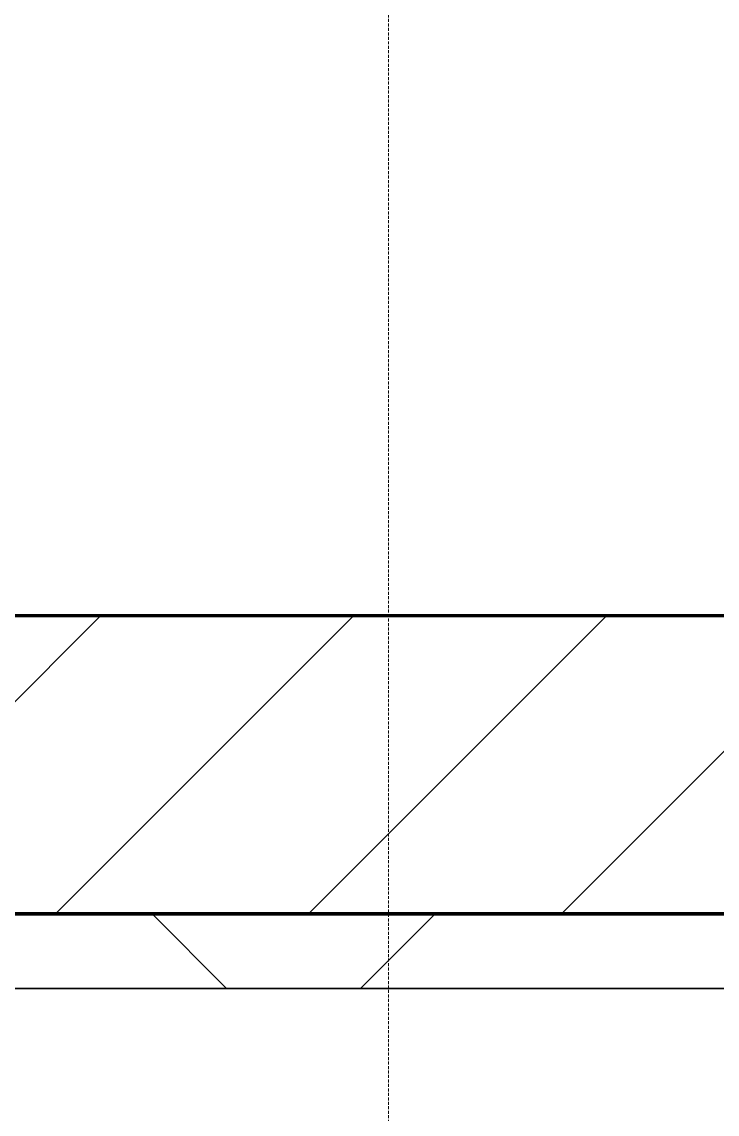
# Model space of a CAD drawing. Header units: millimetres. Extents: x -794326 to -715748, y -17796 to 22353.
# Drawn here: x -787828 to -787362, y 7810 to 8542 of the extents above; entities that cross this region are included whole.
import ezdxf

# ---------------------------------------------------------------- set-up
doc = ezdxf.new("R2010")
doc.units = ezdxf.units.MM
doc.linetypes.add('DPA_Hidden 50', pattern=[3, 2, -1])
for name, color, linetype, lineweight in [('A-DETL', 1, 'Continuous', 70), ('A-GLAZ-CURT', 2, 'Continuous', 9), ('A-WALL', 5, 'Continuous', 35), ('A-WALL-FNSH', 2, 'Continuous', 35), ('A-WALL-PATT', 1, 'Continuous', 35)]:
    doc.layers.add(name, color=color, linetype=linetype, lineweight=lineweight)

# ---------------------------------------------------------------- blocks, each defined once
blk = doc.blocks.new('PPLS-PP19_Custom Tile Pattern - Custom Tile Pattern-V75-4282-01 ENLARGED LOWER PLATFORM LEVEL - REFLECTED CEILING PLAN - SHEET 3')
at = {"layer": 'A-GLAZ-CURT'}
for p, q in [((-300, 0), (300, 0)), ((300, 0), (-300, 0)), ((195.99, 0), (213.31, 0)), ((213.31, 0), (195.99, 0)), ((230.06, 0), (300, 0)), ((-300, -50), (300, -50)), ((300, -50), (-300, -50))]:
    blk.add_line(p, q, dxfattribs=at)
for points, knots in [([(-15.19, 0), (-13.07, 0), (7.48, 0), (42.82, 0), (88.72, 0), (120.63, 0), (138.28, 0), (138.53, 0)], [-461.142613, -461.142613, -461.142613, -461.142613, -429.606584, -390.253598, -346.313304, -291.370682, -290.5735, -290.5735, -290.5735, -290.5735]), ([(136.44, 0), (121.66, 0), (86.93, 0), (51.16, 0), (31.18, 0)], [-106.750556, -106.750556, -106.750556, -106.750556, -59.610984, 0, 0, 0, 0]), ([(168.37, 0), (167.68, 0), (162.47, 0), (147.02, 0), (109.77, 0), (76.86, 0), (57.82, 0), (46.51, 0), (41.18, 0), (36.02, 0), (35.54, 0), (35.54, 0)], [-543.375029, -543.375029, -543.375029, -543.375029, -530.793311, -458.593899, -401.860199, -357.622665, -341.267687, -334.000314, -326.15566, -319.318397, -317.489778, -317.489778, -317.489778, -317.489778]), ([(79.02, 0), (87.02, 0), (103.35, 0), (116.36, 0), (128.63, 0), (128.95, 0)], [-86.974337, -86.974337, -86.974337, -86.974337, -63.759246, -39.050993, -35.895543, -35.895543, -35.895543, -35.895543]), ([(114.39, 0), (114.2, 0), (112.08, 0), (105.42, 0), (92.38, 0), (86.62, 0), (80.31, 0), (79.05, 0)], [-8148.58938, -8148.58938, -8148.58938, -8148.58938, -8105.191388, -7723.759874, -7531.75727, -7135.649961, -7045.98631, -7045.98631, -7045.98631, -7045.98631]), ([(79.13, 0), (79.89, 0), (84.97, 0), (86.01, 0), (92.51, 0), (94.33, 0)], [-3825.991554, -3825.991554, -3825.991554, -3825.991554, -3759.045785, -3336.541051, -2783.776468, -2783.776468, -2783.776468, -2783.776468]), ([(79.6, 0), (83.17, 0), (101.04, 0), (124.45, 0), (132.42, 0), (134.6, 0)], [-262.939312, -262.939312, -262.939312, -262.939312, -249.500363, -194.761443, -152.241002, -152.241002, -152.241002, -152.241002]), ([(103.09, 0), (101.08, 0), (93.42, 0), (85.62, 0), (79.89, 0)], [-375.435014, -375.435014, -375.435014, -375.435014, -369.147452, -351.970326, -351.970326, -351.970326, -351.970326]), ([(94.4, 0), (94.4, 0), (94.64, 0), (99.11, 0), (108.97, 0), (120.79, 0), (139.94, 0), (163.31, 0), (185.23, 0), (193.62, 0), (194.69, 0), (194.79, 0)], [-2348.345796, -2348.345796, -2348.345796, -2348.345796, -2310.419338, -2233.599744, -2052.234781, -1843.028543, -1530.39897, -1095.004608, -529.74427, -295.064701, -265.121568, -265.121568, -265.121568, -265.121568]), ([(129.02, 0), (129.02, 0), (124.41, 0), (122.35, 0), (114.96, 0), (108.04, 0), (103.09, 0)], [-35.386604, -35.386604, -35.386604, -35.386604, -31.430235, -22.807238, -15.488593, 0, 0, 0, 0]), ([(157.9, 0), (156.77, 0), (151.67, 0), (143.29, 0), (134.04, 0), (126.24, 0), (118.6, 0), (114.23, 0), (111.98, 0), (105.66, 0), (105.23, 0), (105.23, 0)], [-10292.955006, -10292.955006, -10292.955006, -10292.955006, -10098.273015, -9847.788484, -9677.714971, -9567.007022, -9453.21225, -9220.200448, -9012.77275, -8966.157302, -8929.495943, -8929.495943, -8929.495943, -8929.495943]), ([(105.26, 0), (105.52, 0), (111.01, 0), (112.65, 0), (113.59, 0)], [-8920.561005, -8920.561005, -8920.561005, -8920.561005, -8814.835624, -8577.462505, -8577.462505, -8577.462505, -8577.462505]), ([(128.58, 0), (128.8, 0), (130.16, 0), (139.26, 0), (152.67, 0), (161.24, 0), (162.19, 0), (162.75, 0)], [-633.326174, -633.326174, -633.326174, -633.326174, -627.736123, -618.981161, -602.094757, -592.980799, -581.414464, -581.414464, -581.414464, -581.414464]), ([(137.1, 0), (136, 0), (133.64, 0), (129.87, 0), (129.11, 0)], [-670.405967, -670.405967, -670.405967, -670.405967, -651.020627, -640.742133, -640.742133, -640.742133, -640.742133]), ([(193.8, 0), (193.33, 0), (190.11, 0), (183.13, 0), (171, 0), (161.95, 0), (161.28, 0), (158.35, 0), (157.85, 0), (157.77, 0)], [-11665.349007, -11665.349007, -11665.349007, -11665.349007, -11565.880756, -11105.624034, -10839.086983, -10768.332124, -10666.779182, -10580.760289, -10550.278881, -10550.278881, -10550.278881, -10550.278881]), ([(300, 0), (286.53, 0), (254.22, 0), (207.11, 0), (177.41, 0), (159.34, 0), (158.33, 0), (158.3, 0)], [-285.253232, -285.253232, -285.253232, -285.253232, -244.693688, -187.987675, -143.776725, -129.632772, -123.352749, -123.352749, -123.352749, -123.352749]), ([(159.07, 0), (159.13, 0), (160.84, 0), (165.21, 0), (174.15, 0), (185.98, 0), (203.43, 0), (211.02, 0), (213.75, 0)], [-115.643202, -115.643202, -115.643202, -115.643202, -114.681583, -87.660824, -65.295536, -41.623857, -24.459831, -15.419094, -15.419094, -15.419094, -15.419094]), ([(162.75, 0), (165.4, 0), (170.91, 0), (172.61, 0), (172.61, 0)], [-111.264224, -111.264224, -111.264224, -111.264224, -56.742688, -19.085662, -19.085662, -19.085662, -19.085662]), ([(214.8, 0), (211.5, 0), (197.85, 0), (182.99, 0), (174.27, 0), (169.67, 0), (168.99, 0)], [-8895.448997, -8895.448997, -8895.448997, -8895.448997, -8717.832359, -8253.978395, -8152.463617, -8069.855175, -8069.855175, -8069.855175, -8069.855175]), ([(214.88, 0), (214.25, 0), (210.41, 0), (203.98, 0), (187.54, 0), (175.3, 0), (169.49, 0)], [-202.938681, -202.938681, -202.938681, -202.938681, -198.527383, -184.406837, -162.427601, -142.916156, -142.916156, -142.916156, -142.916156]), ([(171.51, 0), (176.48, 0), (193.23, 0), (201.73, 0), (208.76, 0), (211.56, 0), (214.22, 0)], [-7971.819559, -7971.819559, -7971.819559, -7971.819559, -7784.112253, -7606.717214, -7289.299508, -7047.630878, -7047.630878, -7047.630878, -7047.630878]), ([(172.07, 0), (177.66, 0), (187.87, 0), (201.08, 0), (207.41, 0), (213.71, 0), (214.95, 0)], [-255.364076, -255.364076, -255.364076, -255.364076, -237.955587, -223.92608, -215.862851, -209.055983, -209.055983, -209.055983, -209.055983]), ([(214.66, 0), (219.94, 0), (242.11, 0), (266.73, 0), (281.71, 0), (291.71, 0), (296.52, 0), (297.86, 0), (298.09, 0)], [-7034.532284, -7034.532284, -7034.532284, -7034.532284, -6582.165592, -6068.460911, -5766.029927, -5566.724884, -5280.360606, -5199.253518, -5199.253518, -5199.253518, -5199.253518]), ([(247.1, 0), (246.76, 0), (245.04, 0), (238.34, 0), (226.56, 0), (222.59, 0), (217.4, 0), (215.38, 0)], [-9649.085549, -9649.085549, -9649.085549, -9649.085549, -9581.591397, -9406.094246, -9221.510254, -9016.44624, -8905.918314, -8905.918314, -8905.918314, -8905.918314]), ([(300, 0), (288.22, 0), (262, 0), (230.43, 0), (219.94, 0), (219.02, 0)], [-12528.858583, -12528.858583, -12528.858583, -12528.858583, -11905.454923, -11162.864862, -10856.732305, -10856.732305, -10856.732305, -10856.732305]), ([(219.9, 0), (220.86, 0), (227.84, 0), (242.06, 0), (246.54, 0), (246.96, 0)], [-10670.940496, -10670.940496, -10670.940496, -10670.940496, -10511.382485, -9925.173265, -9834.877357, -9834.877357, -9834.877357, -9834.877357]), ([(284.76, 0), (284.76, 0), (285.09, 0), (287.47, 0), (293.59, 0), (297.76, 0), (300, 0)], [-4110.630118, -4110.630118, -4110.630118, -4110.630118, -4053.389046, -3959.664717, -3862.421465, -3746.95702, -3746.95702, -3746.95702, -3746.95702]), ([(297.38, 0), (295.84, 0), (291.62, 0), (285.38, 0), (284.87, 0)], [-4803.172655, -4803.172655, -4803.172655, -4803.172655, -4358.271401, -4143.037883, -4143.037883, -4143.037883, -4143.037883])]:
    blk.add_open_spline(points, degree=3, knots=knots, dxfattribs=at)
for points in [[(80.35, 0), (79.57, 0), (78.27, 0), (76.63, 0)], [(79.34, 0), (81.22, 0), (82.78, 0), (83.66, 0)], [(84.06, 0), (83.48, 0), (82.41, 0), (81.72, 0)], [(168.74, 0), (168.74, 0), (169.81, 0), (171.51, 0)], [(195.11, 0), (194.91, 0), (194.44, 0), (193.8, 0)], [(214.72, 0), (219.09, 0), (223.82, 0), (230.06, 0)]]:
    blk.add_open_spline(points, degree=3, dxfattribs=at)
blk = doc.blocks.new('PPLS-PP19_Custom Tile Pattern - Custom Tile Pattern-V76-4282-01 ENLARGED LOWER PLATFORM LEVEL - REFLECTED CEILING PLAN - SHEET 3')
at = {"layer": 'A-GLAZ-CURT'}
for p, q in [((-300, 0), (300, 0)), ((300, 0), (-300, 0)), ((-293.07, 0), (-275.75, 0)), ((-275.75, 0), (-293.07, 0)), ((-222.32, 0), (-205, 0)), ((-205, 0), (-222.32, 0)), ((-300, -50), (300, -50)), ((300, -50), (-300, -50))]:
    blk.add_line(p, q, dxfattribs=at)
at = {"layer": 'A-GLAZ-CURT', "flags": 128}
for points in [[(-300, 0), (-291.56, 0), (-283.3, 0), (-275.2, 0), (-267.26, 0), (-259.45, 0), (-251.77, 0), (-244.2, 0), (-236.74, 0), (-229.36, 0), (-222.06, 0), (-214.83, 0), (-207.71, 0), (-200.76, 0), (-194.02, 0), (-187.54, 0), (-181.59, 0)], [(-125.17, 0), (-128.55, 0), (-134.16, 0), (-140.03, 0), (-145.5, 0), (-150.63, 0), (-155.53, 0), (-160.27, 0), (-164.95, 0), (-169.65, 0), (-174.47, 0), (-179.49, 0), (-184.81, 0), (-190.44, 0), (-196.37, 0), (-202.58, 0), (-209.04, 0), (-215.73, 0), (-222.63, 0), (-229.72, 0), (-236.97, 0), (-244.39, 0), (-251.96, 0), (-259.67, 0), (-267.51, 0), (-275.48, 0), (-283.55, 0), (-291.73, 0), (-300, 0)], [(-181.38, 0), (-175.58, 0), (-170.25, 0), (-165.64, 0), (-162.01, 0), (-159.53, 0), (-157.46, 0), (-154.52, 0), (-149.42, 0), (-141.84, 0), (-132.81, 0), (-126.08, 0)]]:
    blk.add_lwpolyline(points, dxfattribs=at)
at = {"layer": 'A-GLAZ-CURT'}
for points, knots in [([(-300, 0), (-284.65, 0), (-236.57, 0), (-174.61, 0), (-132.22, 0), (-117.04, 0), (-114.32, 0)], [-5323.127839, -5323.127839, -5323.127839, -5323.127839, -4502.809032, -2700.551212, -1002.059161, -665.39098, -665.39098, -665.39098, -665.39098]), ([(-113.72, 0), (-120.36, 0), (-149.24, 0), (-202.69, 0), (-262.56, 0), (-294.48, 0), (-300, 0)], [-17785.180193, -17785.180193, -17785.180193, -17785.180193, -17136.203329, -15131.813646, -13729.592194, -13439.944408, -13439.944408, -13439.944408, -13439.944408]), ([(-137.88, 0), (-140.56, 0), (-147.66, 0), (-147.69, 0), (-158.72, 0), (-174.02, 0), (-185.59, 0), (-209.77, 0), (-232.01, 0), (-255.22, 0), (-262.59, 0), (-264.9, 0), (-265.4, 0)], [-3187.727384, -3187.727384, -3187.727384, -3187.727384, -2919.378265, -2477.344047, -2237.412286, -2029.680487, -1755.085331, -1400.429864, -858.079193, -543.655514, -208.940337, 0, 0, 0, 0]), ([(-258.6, 0), (-257.91, 0), (-255.64, 0), (-252.58, 0), (-250.39, 0)], [-5722.54675, -5722.54675, -5722.54675, -5722.54675, -5657.471696, -5530.51498, -5530.51498, -5530.51498, -5530.51498]), ([(-248.36, 0), (-246.95, 0), (-238.19, 0), (-225.99, 0), (-213.1, 0), (-200.2, 0), (-190.34, 0), (-183.44, 0), (-181.92, 0)], [-5492.108626, -5492.108626, -5492.108626, -5492.108626, -5413.335975, -5017.494783, -4832.723979, -4666.091899, -4349.945572, -4263.105297, -4263.105297, -4263.105297, -4263.105297]), ([(-181.6, 0), (-186.83, 0), (-200.58, 0), (-216.65, 0), (-231.26, 0), (-233.46, 0), (-234, 0)], [-1703.415907, -1703.415907, -1703.415907, -1703.415907, -1422.553702, -978.033455, -846.069444, -682.911962, -682.911962, -682.911962, -682.911962]), ([(-233.49, 0), (-233.44, 0), (-232.38, 0), (-230.74, 0), (-225.3, 0), (-223.63, 0)], [-455.274641, -455.274641, -455.274641, -455.274641, -440.605512, -119.536984, 0, 0, 0, 0]), ([(-223.63, 0), (-219.39, 0), (-206.17, 0), (-192.18, 0), (-182.92, 0), (-181.61, 0)], [-5463.295695, -5463.295695, -5463.295695, -5463.295695, -5161.076232, -4739.070012, -4669.601996, -4669.601996, -4669.601996, -4669.601996]), ([(-181.6, 0), (-177.12, 0), (-169.38, 0), (-158.7, 0), (-157.22, 0)], [-4257.039451, -4257.039451, -4257.039451, -4257.039451, -4000.813434, -3840.635403, -3840.635403, -3840.635403, -3840.635403]), ([(-133.82, 0), (-135.51, 0), (-137.8, 0), (-149.31, 0), (-162.01, 0), (-172.8, 0), (-180.34, 0), (-181.38, 0)], [-2731.647847, -2731.647847, -2731.647847, -2731.647847, -2418.507304, -2308.929706, -2113.765672, -1763.376603, -1707.279905, -1707.279905, -1707.279905, -1707.279905]), ([(-180.72, 0), (-177.14, 0), (-167.42, 0), (-152.12, 0), (-136.84, 0), (-127.33, 0), (-124.19, 0), (-123.43, 0), (-123.28, 0)], [-4653.918555, -4653.918555, -4653.918555, -4653.918555, -4465.409639, -4149.119819, -3839.893365, -3647.167523, -3488.92562, -3439.852845, -3439.852845, -3439.852845, -3439.852845]), ([(-152.35, 0), (-151.03, 0), (-147.71, 0), (-143.57, 0), (-138.62, 0)], [-3494.978217, -3494.978217, -3494.978217, -3494.978217, -3371.022232, -3227.460399, -3227.460399, -3227.460399, -3227.460399]), ([(-118.78, 0), (-121.86, 0), (-126.28, 0), (-136.96, 0), (-147.46, 0), (-150.03, 0), (-150.57, 0)], [-5938.474035, -5938.474035, -5938.474035, -5938.474035, -5700.061948, -5508.838257, -5298.784692, -5196.16478, -5196.16478, -5196.16478, -5196.16478]), ([(-150.34, 0), (-150.07, 0), (-147.75, 0), (-142.6, 0), (-127.26, 0), (-107.3, 0), (-90.42, 0), (-75.26, 0), (-68.41, 0), (-65.12, 0), (-63.63, 0)], [-4948.728362, -4948.728362, -4948.728362, -4948.728362, -4883.323924, -4440.880425, -4054.690705, -3793.097032, -3402.597032, -3144.956779, -3050.982048, -2969.237017, -2969.237017, -2969.237017, -2969.237017]), ([(-26.75, 0), (-27.82, 0), (-36.18, 0), (-53.55, 0), (-78.2, 0), (-110.94, 0), (-130.52, 0), (-147.74, 0), (-149.07, 0)], [-8718.362214, -8718.362214, -8718.362214, -8718.362214, -8532.293389, -8073.216054, -7508.296369, -7004.680444, -6449.282163, -6277.220794, -6277.220794, -6277.220794, -6277.220794]), ([(-148.23, 0), (-146.94, 0), (-140.15, 0), (-137.28, 0), (-133.93, 0), (-128.78, 0), (-126.5, 0)], [-6162.058746, -6162.058746, -6162.058746, -6162.058746, -6017.569127, -5560.701257, -5364.112219, -5231.017328, -5231.017328, -5231.017328, -5231.017328]), ([(-113.72, 0), (-118.06, 0), (-126.38, 0), (-139.03, 0), (-146.11, 0), (-146.95, 0)], [-1172.381365, -1172.381365, -1172.381365, -1172.381365, -945.742622, -741.901385, -489.130243, -489.130243, -489.130243, -489.130243]), ([(-146.69, 0), (-146.59, 0), (-145.49, 0), (-135.69, 0), (-128.29, 0), (-125.15, 0)], [-420.34245, -420.34245, -420.34245, -420.34245, -406.956646, -290.263673, 0, 0, 0, 0]), ([(-127.41, 0), (-131.63, 0), (-133.16, 0), (-134.09, 0), (-134.15, 0)], [-8540.990293, -8540.990293, -8540.990293, -8540.990293, -8266.114998, -8246.473386, -8246.473386, -8246.473386, -8246.473386]), ([(-134.15, 0), (-133.32, 0), (-130.31, 0), (-122.23, 0), (-115.73, 0), (-114.89, 0)], [-7657.439573, -7657.439573, -7657.439573, -7657.439573, -7293.749979, -6839.55839, -6773.888853, -6773.888853, -6773.888853, -6773.888853]), ([(-120.13, 0), (-120.14, 0), (-120.24, 0), (-121.3, 0), (-129.25, 0), (-133.82, 0)], [-2933.992132, -2933.992132, -2933.992132, -2933.992132, -2920.575025, -2840.280255, -2731.647847, -2731.647847, -2731.647847, -2731.647847]), ([(-113.45, 0), (-113.49, 0), (-114.15, 0), (-119.73, 0), (-125.43, 0), (-127.03, 0), (-127.41, 0)], [-318.412366, -318.412366, -318.412366, -318.412366, -282.672656, -98.539552, -24.539552, 0, 0, 0, 0]), ([(-126.5, 0), (-122.44, 0), (-108.71, 0), (-86.68, 0), (-63.44, 0), (-54.4, 0), (-49.99, 0), (-46.85, 0), (-45.85, 0)], [-5231.017328, -5231.017328, -5231.017328, -5231.017328, -4994.692869, -4542.524482, -4008.285538, -3689.699207, -3546.54457, -3487.344885, -3487.344885, -3487.344885, -3487.344885]), ([(-125.15, 0), (-124.93, 0), (-121.96, 0), (-113.01, 0), (-98.9, 0), (-85.29, 0), (-71.67, 0), (-65.93, 0), (-65.07, 0)], [-3362.7396, -3362.7396, -3362.7396, -3362.7396, -3342.215224, -3074.362186, -2902.289527, -2605.247022, -2322.099534, -2241.8264, -2241.8264, -2241.8264, -2241.8264]), ([(-122.08, 0), (-122.01, 0), (-121.69, 0), (-121.2, 0), (-120.88, 0)], [-3136.336417, -3136.336417, -3136.336417, -3136.336417, -3110.304437, -3035.164275, -3035.164275, -3035.164275, -3035.164275]), ([(-45.78, 0), (-49.37, 0), (-60.52, 0), (-85.2, 0), (-107.61, 0), (-116.56, 0), (-117.56, 0)], [-3413.79664, -3413.79664, -3413.79664, -3413.79664, -2842.901703, -2193.204658, -1433.981041, -985.49888, -985.49888, -985.49888, -985.49888]), ([(-45.82, 0), (-49.58, 0), (-58.23, 0), (-75.59, 0), (-94, 0), (-109.46, 0), (-113.02, 0), (-113.82, 0)], [-1689.455871, -1689.455871, -1689.455871, -1689.455871, -1466.981642, -1208.454564, -789.402658, -501.969187, -380.028055, -380.028055, -380.028055, -380.028055]), ([(-113.79, 0), (-112.72, 0), (-108.38, 0), (-96.78, 0), (-71.33, 0), (-42.53, 0), (-12.78, 0), (4.23, 0), (9.64, 0), (10.14, 0), (10.18, 0)], [-5586.555492, -5586.555492, -5586.555492, -5586.555492, -5430.283136, -5103.229623, -4799.173296, -4065.652676, -3589.737505, -3285.047089, -3066.359526, -3044.715262, -3044.715262, -3044.715262, -3044.715262]), ([(-113.77, 0), (-107.09, 0), (-91.04, 0), (-74.02, 0), (-62.74, 0), (-60.36, 0), (-59.97, 0)], [-6745.206318, -6745.206318, -6745.206318, -6745.206318, -6236.997189, -5713.340575, -5140.470607, -5006.787413, -5006.787413, -5006.787413, -5006.787413]), ([(-113.76, 0), (-112.27, 0), (-106.74, 0), (-99.5, 0), (-91.46, 0)], [-642.74189, -642.74189, -642.74189, -642.74189, -460.363443, 0, 0, 0, 0]), ([(-72.93, 0), (-75.51, 0), (-86.87, 0), (-101.72, 0), (-113.31, 0)], [-19442.345229, -19442.345229, -19442.345229, -19442.345229, -18935.241197, -17798.428325, -17798.428325, -17798.428325, -17798.428325]), ([(-46.15, 0), (-46.58, 0), (-49.04, 0), (-60.59, 0), (-81.23, 0), (-99.37, 0), (-111.45, 0), (-113.28, 0)], [-1484.618509, -1484.618509, -1484.618509, -1484.618509, -1405.135169, -1060.00838, -740.068933, -229.489605, -123.718209, -123.718209, -123.718209, -123.718209]), ([(-86.16, 0), (-91.37, 0), (-99.88, 0), (-109.15, 0), (-112.66, 0)], [-1681.3698, -1681.3698, -1681.3698, -1681.3698, -1374.161226, -1190.970275, -1190.970275, -1190.970275, -1190.970275]), ([(-91.46, 0), (-90.09, 0), (-84.7, 0), (-77.43, 0), (-72.73, 0), (-72.64, 0), (-72.64, 0)], [-19832.387487, -19832.387487, -19832.387487, -19832.387487, -19753.885894, -19541.04734, -19478.625389, -19471.062469, -19471.062469, -19471.062469, -19471.062469]), ([(-63.96, 0), (-64.13, 0), (-72.5, 0), (-80.63, 0), (-86.16, 0)], [-2171.769325, -2171.769325, -2171.769325, -2171.769325, -2007.031671, -1681.3698, -1681.3698, -1681.3698, -1681.3698]), ([(-29.03, 0), (-33.97, 0), (-43.74, 0), (-56.37, 0), (-71.66, 0), (-77.83, 0), (-82.66, 0), (-83.28, 0), (-83.28, 0)], [-2680.714891, -2680.714891, -2680.714891, -2680.714891, -2413.671296, -2161.752162, -2006.592567, -1646.621388, -1424.436217, -1393.971743, -1393.971743, -1393.971743, -1393.971743]), ([(-83.28, 0), (-83.28, 0), (-82.91, 0), (-76.14, 0), (-62.97, 0), (-48.14, 0), (-36.49, 0), (-33.57, 0), (-29.94, 0), (-28.57, 0)], [-1393.4169, -1393.4169, -1393.4169, -1393.4169, -1353.722004, -1274.333717, -1073.56893, -651.549973, -296.515819, -83.513472, 0, 0, 0, 0]), ([(-66.39, 0), (-66.39, 0), (-63.63, 0), (-57.13, 0), (-49.27, 0), (-46.29, 0)], [-2493.31794, -2493.31794, -2493.31794, -2493.31794, -2315.303971, -1809.437387, -1498.934542, -1498.934542, -1498.934542, -1498.934542]), ([(21.78, 0), (19.76, 0), (8.81, 0), (-16.92, 0), (-47.42, 0), (-65.77, 0), (-66.37, 0), (-66.38, 0)], [-4330.255344, -4330.255344, -4330.255344, -4330.255344, -4222.080604, -3745.412743, -2981.410125, -2542.574734, -2498.224237, -2498.224237, -2498.224237, -2498.224237]), ([(-63.63, 0), (-61.49, 0), (-57.39, 0), (-54.49, 0), (-45.2, 0), (-40.79, 0), (-40.46, 0), (-40.44, 0)], [-2969.237017, -2969.237017, -2969.237017, -2969.237017, -2851.217951, -2734.127174, -2474.780881, -2410.990208, -2350.645972, -2350.645972, -2350.645972, -2350.645972]), ([(-58.83, 0), (-58.37, 0), (-57.29, 0), (-54.23, 0), (-46.33, 0), (-42.62, 0), (-41.76, 0)], [-4859.52896, -4859.52896, -4859.52896, -4859.52896, -4680.891996, -4469.85053, -4321.566175, -4270.495146, -4270.495146, -4270.495146, -4270.495146])]:
    blk.add_open_spline(points, degree=3, knots=knots, dxfattribs=at)
for points in [[(-113.66, 0), (-115.63, 0), (-117.28, 0), (-118.78, 0)], [(-117.74, 0), (-117.32, 0), (-115.98, 0), (-114.79, 0)], [(-115.82, 0), (-115.47, 0), (-114.89, 0), (-114.1, 0)], [(-114.09, 0), (-114.82, 0), (-115.31, 0), (-115.63, 0)]]:
    blk.add_open_spline(points, degree=3, dxfattribs=at)

msp = doc.modelspace()

# ---------------------------------------------------------------- hatches: boundary and pattern name
at = {"layer": 'A-WALL-PATT', "lineweight": 9}
h = msp.add_hatch(dxfattribs=at)
h.set_pattern_fill('FP_2', color=256, style=0, pattern_type=2)
h.set_pattern_definition([(45, (0, 0), (-84.852814, 84.852814), [])])
h.paths.add_polyline_path([(-786082.37, 7944.02), (-786082.37, 8144.02), (-790483.7, 8144.02), (-790483.7, 7944.02), (-786132.37, 7944.02)])
h = msp.add_hatch(dxfattribs=at)
h.set_pattern_fill('FP_3', color=256, style=0, pattern_type=2)
h.set_pattern_definition([(45, (0, 0), (-212.13203, 212.13203), []), (135, (0, 0), (-212.13203, -212.13203), [])])
h.paths.add_polyline_path([(-786132.37, 7894.02), (-786132.37, 7944.02), (-790483.7, 7944.02), (-790483.7, 7894.02), (-786139.62, 7894.02)])

# ---------------------------------------------------------------- linework, layer by layer
at = {"layer": 'A-DETL', "color": 55, "linetype": 'DPA_Hidden 50', "lineweight": 9}
msp.add_line((-787582.37, 4774.02), (-787582.37, 11712.15), dxfattribs=at)
at = {"layer": 'A-WALL', "color": 7, "lineweight": 70}
for p, q in [((-790483.7, 8144.02), (-786082.37, 8144.02)), ((-790483.7, 7944.02), (-786132.37, 7944.02)), ((-786132.37, 7944.02), (-790483.7, 7944.02))]:
    msp.add_line(p, q, dxfattribs=at)
at = {"layer": 'A-WALL-FNSH', "color": 250}
msp.add_line((-786132.37, 7894.02), (-790483.7, 7894.02), dxfattribs=at)

# ---------------------------------------------------------------- block references
at = {"layer": 'A-GLAZ-CURT', "rotation": 180}
for name, p in [('PPLS-PP19_Custom Tile Pattern - Custom Tile Pattern-V76-4282-01 ENLARGED LOWER PLATFORM LEVEL - REFLECTED CEILING PLAN - SHEET 3', (-787882.37, 7894.02)), ('PPLS-PP19_Custom Tile Pattern - Custom Tile Pattern-V75-4282-01 ENLARGED LOWER PLATFORM LEVEL - REFLECTED CEILING PLAN - SHEET 3', (-787282.37, 7894.02))]:
    msp.add_blockref(name, p, dxfattribs=at)

doc.saveas('drawing.dxf')
